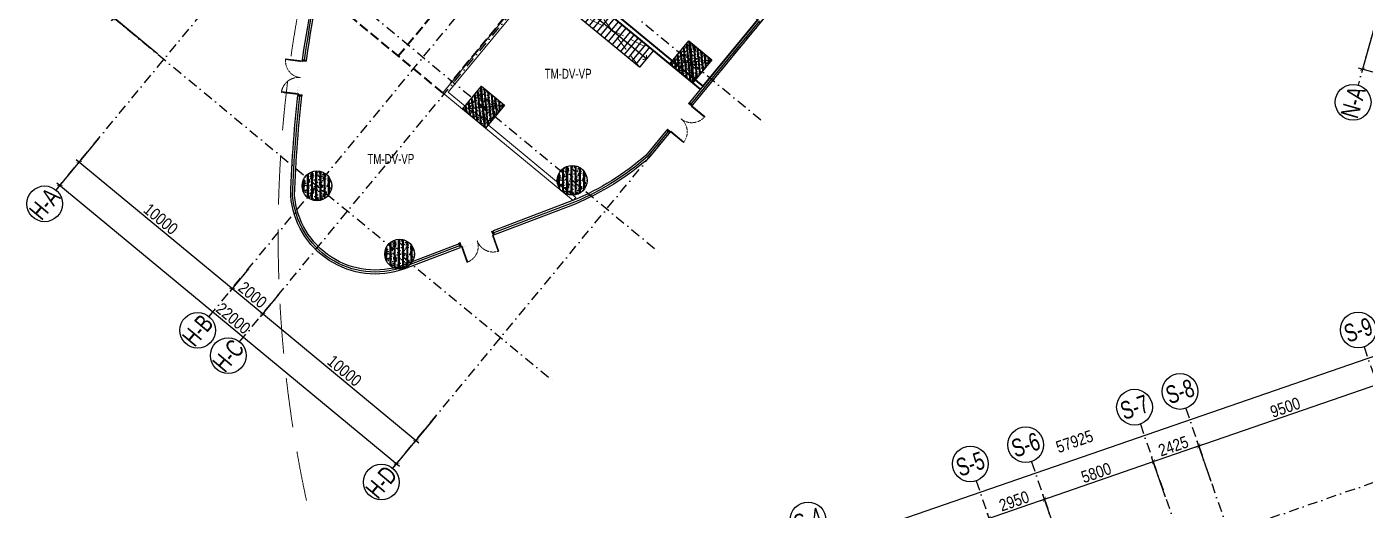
# Model space of a CAD drawing. Header units: millimetres. Extents: x -1534340 to 1713810, y -1348191 to 1114081.
# Drawn here: x 1435212 to 1502645, y -286310 to -261971 of the extents above; entities that cross this region are included whole.
import ezdxf
from ezdxf.enums import TextEntityAlignment as Align

# ---------------------------------------------------------------- set-up
doc = ezdxf.new("R2010")
doc.units = ezdxf.units.MM
doc.header["$LTSCALE"] = 100
doc.set_wipeout_variables(frame=1)
doc.header["$PDMODE"] = 32
doc.header["$PDSIZE"] = 2.5
for name, pattern in [('DASH', [0.35, 0.25, -0.1]), ('DASHED2', [0.375, 0.25, -0.125]), ('HIDDEN2', [0.1875, 0.125, -0.0625]), ('xref.asix of  podium$0$xref.asix of  podium$0$DASHDOT', [1, 0.5, -0.25, 0, -0.25]), ('Xref.Asix of Basement B2$0$HIDDEN', [0.375, 0.25, -0.125])]:
    doc.linetypes.add(name, pattern=pattern)
for name, color, linetype in [('A-GLAZ', 135, 'Continuous'), ('ccu12-Manh', 8, 'Continuous'), ('KT-Kich thuoc', 9, 'Continuous'), ('xref.asix of  podium$0$xref.asix of  podium$0$KT-Hatch', 251, 'Continuous'), ('xref.asix of  podium$0$xref.asix of  podium$0$KT-Kich thuoc', 9, 'Continuous'), ('xref.asix of  podium$0$xref.asix of  podium$0$KT-Luoi truc South Tower', 8, 'xref.asix of  podium$0$xref.asix of  podium$0$DASHDOT'), ('xref.asix of  podium$0$xref.asix of  podium$0$KT-Net cot vach', 6, 'Continuous'), ('xref.asix of  podium$0$xref.asix of  podium$0$ST_MBDV Cot vach 220805$0$AUDIT_I_220805193045-1', 50, 'Continuous')]:
    doc.layers.add(name, color=color, linetype=linetype)
for name, color, linetype, lineweight in [('CUA', 37, 'Continuous', 13), ('D-building block', 8, 'Continuous', 13), ('KAKA EDIT', 2, 'Continuous', 18), ('KAKA FIX', 2, 'Continuous', 13), ('KT-Chu viet', 255, 'Continuous', 20), ('KT-Net cat', 1, 'Continuous', 40)]:
    doc.layers.add(name, color=color, linetype=linetype, lineweight=lineweight)
doc.layers.add('Xref.Asix of Basement B2$0$KT-Chi gioi XD', color=7, linetype='Xref.Asix of Basement B2$0$HIDDEN', true_color=0x0066cc)
doc.styles.add('Arial Narrow', font='ARIALN.TTF')
doc.styles.add('xref.asix of  podium$0$xref.asix of  podium$0$ST_MBDV Cot vach 220805$0$HBA-Text', font='GOTHIC.TTF')
doc.styles.add('Xref_ST_MBDV Cot vach 30.7.2022$0$Arial', font='arial.ttf', dxfattribs={"width": 0.7})
doc.dimstyles.new('CCU_1-200', dxfattribs={"dimscale": 200, "dimtxt": 3, "dimasz": 1, "dimexe": 1, "dimexo": 2, "dimgap": 0.5, "dimtad": 1, "dimdec": 0, "dimdsep": 46, "dimtxsty": 'Arial Narrow', "dimblk": 'ARCHTICK', "dimcen": -1, "dimdle": 1, "dimclrd": 256, "dimclre": 256, "dimclrt": 3, "dimadec": 0, "dimazin": 2, "dimtfac": 0.1, "dimtdec": 0, "dimtix": 1, "dimtmove": 2, "dimatfit": 1, "dimfxl": 1, "dimtvp": 0.833333, "dimtolj": 1, "dimtzin": 12, "dimarcsym": 0})

# ---------------------------------------------------------------- blocks, each defined once
blk = doc.blocks.new('_ARCHTICK')
at = {"color": 0, "linetype": 'ByBlock', "const_width": 0.15}
blk.add_lwpolyline([(-0.5, -0.5), (0.5, 0.5)], dxfattribs=at)
blk = doc.blocks.new('*D2827')
at = {"layer": 'Defpoints', "color": 0, "transparency": 16777216}
for p in [(-52224, 62262), (-108519, 47822), (-106978, 43358, 0)]:
    blk.add_point(p, dxfattribs=at)
at = {"layer": 'xref.asix of  podium$0$xref.asix of  podium$0$KT-Kich thuoc', "lineweight": -2, "transparency": 16777216}
for p, q in [((-53577, 66792), (-108708, 47757)), ((-52355, 62640), (-53831, 66915)), ((-107108, 43736), (-108584, 48011))]:
    blk.add_line(p, q, dxfattribs=at)
at = {"layer": 'xref.asix of  podium$0$xref.asix of  podium$0$KT-Kich thuoc', "lineweight": -2, "transparency": 16777216, "xscale": 200, "yscale": 200, "zscale": 200}
for p, rotation in [((-53766, 66726), 19.04771637789541), ((-108519, 47822), 199.0477163778954)]:
    blk.add_blockref('_ARCHTICK', p, dxfattribs=dict(at, rotation=rotation))
at = {"layer": 'xref.asix of  podium$0$xref.asix of  podium$0$KT-Kich thuoc', "color": 3, "transparency": 16777216, "insert": (-78005, 59272), "char_height": 600, "attachment_point": 5, "rotation": 19.04772, "style": 'Arial Narrow'}
blk.add_mtext('\\A1;57925', dxfattribs=at)
blk = doc.blocks.new('*D2832')
at = {"layer": 'Defpoints', "color": 0, "transparency": 16777216}
for p in [(-79520, 56366), (-78772, 54201), (-81561, 53238)]:
    blk.add_point(p, dxfattribs=at)
at = {"layer": 'xref.asix of  podium$0$xref.asix of  podium$0$KT-Kich thuoc', "lineweight": -2, "transparency": 16777216}
for p, q in [((-82497, 55338), (-79331, 56432)), ((-78903, 54579), (-79585, 56556)), ((-81691, 53616), (-82374, 55593))]:
    blk.add_line(p, q, dxfattribs=at)
at = {"layer": 'xref.asix of  podium$0$xref.asix of  podium$0$KT-Kich thuoc', "lineweight": -2, "transparency": 16777216, "xscale": 200, "yscale": 200, "zscale": 200}
for p, rotation in [((-79520, 56366), 19.04713794612659), ((-82308, 55404), 199.0471379461266)]:
    blk.add_blockref('_ARCHTICK', p, dxfattribs=dict(at, rotation=rotation))
at = {"layer": 'xref.asix of  podium$0$xref.asix of  podium$0$KT-Kich thuoc', "color": 3, "transparency": 16777216, "insert": (-81047, 56269), "char_height": 600, "attachment_point": 5, "rotation": 19.04714, "style": 'Arial Narrow'}
blk.add_mtext('\\A1;2950', dxfattribs=at)
blk = doc.blocks.new('*D2833')
at = {"layer": 'Defpoints', "color": 0, "transparency": 16777216}
for p in [(-74037, 58259), (-73290, 56094), (-78772, 54201)]:
    blk.add_point(p, dxfattribs=at)
at = {"layer": 'xref.asix of  podium$0$xref.asix of  podium$0$KT-Kich thuoc', "lineweight": -2, "transparency": 16777216}
for p, q in [((-79709, 56301), (-73848, 58325)), ((-73420, 56472), (-74103, 58448)), ((-78903, 54579), (-79585, 56556))]:
    blk.add_line(p, q, dxfattribs=at)
at = {"layer": 'xref.asix of  podium$0$xref.asix of  podium$0$KT-Kich thuoc', "lineweight": -2, "transparency": 16777216, "xscale": 200, "yscale": 200, "zscale": 200}
for p, rotation in [((-74037, 58259), 19.04713794612659), ((-79520, 56366), 199.0471379461266)]:
    blk.add_blockref('_ARCHTICK', p, dxfattribs=dict(at, rotation=rotation))
at = {"layer": 'xref.asix of  podium$0$xref.asix of  podium$0$KT-Kich thuoc', "color": 3, "transparency": 16777216, "insert": (-76911, 57697), "char_height": 600, "attachment_point": 5, "rotation": 19.04714, "style": 'Arial Narrow'}
blk.add_mtext('\\A1;5800', dxfattribs=at)
blk = doc.blocks.new('*D2834')
at = {"layer": 'Defpoints', "color": 0, "transparency": 16777216}
for p in [(-71745, 59051), (-70998, 56885), (-73290, 56094)]:
    blk.add_point(p, dxfattribs=at)
at = {"layer": 'xref.asix of  podium$0$xref.asix of  podium$0$KT-Kich thuoc', "lineweight": -2, "transparency": 16777216}
for p, q in [((-74226, 58194), (-71556, 59116)), ((-71128, 57263), (-71810, 59240)), ((-73420, 56472), (-74103, 58448))]:
    blk.add_line(p, q, dxfattribs=at)
at = {"layer": 'xref.asix of  podium$0$xref.asix of  podium$0$KT-Kich thuoc', "lineweight": -2, "transparency": 16777216, "xscale": 200, "yscale": 200, "zscale": 200}
for p, rotation in [((-71745, 59051), 19.04713794612659), ((-74037, 58259), 199.0471379461266)]:
    blk.add_blockref('_ARCHTICK', p, dxfattribs=dict(at, rotation=rotation))
at = {"layer": 'xref.asix of  podium$0$xref.asix of  podium$0$KT-Kich thuoc', "color": 3, "transparency": 16777216, "insert": (-73024, 59039), "char_height": 600, "attachment_point": 5, "rotation": 19.04714, "style": 'Arial Narrow'}
blk.add_mtext('\\A1;2425', dxfattribs=at)
blk = doc.blocks.new('*D2835')
at = {"layer": 'Defpoints', "color": 0, "transparency": 16777216}
for p in [(-62765, 62151), (-62018, 59985), (-70998, 56885)]:
    blk.add_point(p, dxfattribs=at)
at = {"layer": 'xref.asix of  podium$0$xref.asix of  podium$0$KT-Kich thuoc', "lineweight": -2, "transparency": 16777216}
for p, q in [((-71934, 58985), (-62576, 62216)), ((-62148, 60364), (-62831, 62340)), ((-71128, 57263), (-71810, 59240))]:
    blk.add_line(p, q, dxfattribs=at)
at = {"layer": 'xref.asix of  podium$0$xref.asix of  podium$0$KT-Kich thuoc', "lineweight": -2, "transparency": 16777216, "xscale": 200, "yscale": 200, "zscale": 200}
for p, rotation in [((-62765, 62151), 19.04713794612659), ((-71745, 59051), 199.0471379461266)]:
    blk.add_blockref('_ARCHTICK', p, dxfattribs=dict(at, rotation=rotation))
at = {"layer": 'xref.asix of  podium$0$xref.asix of  podium$0$KT-Kich thuoc', "color": 3, "transparency": 16777216, "insert": (-67388, 60985), "char_height": 600, "attachment_point": 5, "rotation": 19.04714, "style": 'Arial Narrow'}
blk.add_mtext('\\A1;9500', dxfattribs=at)
blk = doc.blocks.new('xref.asix of  podium$0$xref.asix of  podium$0$ST_MBDV Cot vach 220805$0$GRID-SYM-flat-103')
at = {"layer": 'xref.asix of  podium$0$xref.asix of  podium$0$ST_MBDV Cot vach 220805$0$AUDIT_I_220805193045-1'}
blk.add_circle((0, 0, 0), 900, dxfattribs=at)
at = {"layer": 'xref.asix of  podium$0$xref.asix of  podium$0$ST_MBDV Cot vach 220805$0$AUDIT_I_220805193045-1', "style": 'xref.asix of  podium$0$xref.asix of  podium$0$ST_MBDV Cot vach 220805$0$HBA-Text'}
blk.add_attdef('GRID', text='', height=900, rotation=19.04714, dxfattribs=at).set_placement((0, 0, 0), align=Align.MIDDLE_CENTER)
blk = doc.blocks.new('*D2943')
at = {"layer": 'Defpoints', "color": 0, "transparency": 16777216}
for p in [(1503441, -260799, 0), (1502507, -264105), (1522206, -266101, 0)]:
    blk.add_point(p, dxfattribs=at)
at = {"layer": 'xref.asix of  podium$0$xref.asix of  podium$0$KT-Kich thuoc', "lineweight": -2, "transparency": 16777216}
for p, q in [((1503332, -261184), (1502453, -264297)), ((1521465, -269462), (1502314, -264050)), ((1522098, -266486), (1521218, -269600))]:
    blk.add_line(p, q, dxfattribs=at)
at = {"layer": 'xref.asix of  podium$0$xref.asix of  podium$0$KT-Kich thuoc', "lineweight": -2, "transparency": 16777216, "xscale": 200, "yscale": 200, "zscale": 200}
for p, rotation in [((1502507, -264105), 164.2212191754001), ((1521272, -269407), 344.2212191754)]:
    blk.add_blockref('_ARCHTICK', p, dxfattribs=dict(at, rotation=rotation))
at = {"layer": 'xref.asix of  podium$0$xref.asix of  podium$0$KT-Kich thuoc', "color": 3, "transparency": 16777216, "insert": (1512000, -266365), "char_height": 600, "attachment_point": 5, "rotation": 344.22122, "style": 'Arial Narrow'}
blk.add_mtext('\\A1;19500', dxfattribs=at)
blk = doc.blocks.new('*D2956')
at = {"layer": 'Defpoints', "color": 0, "transparency": 16777216}
for p in [(1447470, -257132, 0), (1439593, -261522), (1442117, -263606, 0)]:
    blk.add_point(p, dxfattribs=at)
at = {"layer": 'xref.asix of  podium$0$xref.asix of  podium$0$KT-Kich thuoc', "lineweight": -2, "transparency": 16777216}
for p, q in [((1445069, -254891), (1439466, -261676)), ((1447161, -256878), (1444788, -254918)), ((1441809, -263352), (1439439, -261394))]:
    blk.add_line(p, q, dxfattribs=at)
at = {"layer": 'xref.asix of  podium$0$xref.asix of  podium$0$KT-Kich thuoc', "lineweight": -2, "transparency": 16777216, "xscale": 200, "yscale": 200, "zscale": 200}
for p, rotation in [((1444942, -255045), 50.44882679790665), ((1439593, -261522), 230.4488267979067)]:
    blk.add_blockref('_ARCHTICK', p, dxfattribs=dict(at, rotation=rotation))
at = {"layer": 'xref.asix of  podium$0$xref.asix of  podium$0$KT-Kich thuoc', "color": 3, "transparency": 16777216, "insert": (1441954, -258025), "char_height": 600, "attachment_point": 5, "rotation": 50.44883, "style": 'Arial Narrow'}
blk.add_mtext('\\A1;8400', dxfattribs=at)
blk = doc.blocks.new('*D2957')
at = {"layer": 'Defpoints', "color": 0, "transparency": 16777216}
for p in [(1446630, -273853, 0), (1448172, -275127, 0), (1447105, -276418)]:
    blk.add_point(p, dxfattribs=at)
at = {"layer": 'xref.asix of  podium$0$xref.asix of  podium$0$KT-Kich thuoc', "lineweight": -2, "transparency": 16777216}
for p, q in [((1446375, -274162), (1445436, -275299)), ((1445409, -275018), (1447260, -276546)), ((1447917, -275435), (1446978, -276573))]:
    blk.add_line(p, q, dxfattribs=at)
at = {"layer": 'xref.asix of  podium$0$xref.asix of  podium$0$KT-Kich thuoc', "lineweight": -2, "transparency": 16777216, "xscale": 200, "yscale": 200, "zscale": 200}
for p, rotation in [((1445563, -275145), 140.4488267526309), ((1447105, -276418), 320.4488267526309)]:
    blk.add_blockref('_ARCHTICK', p, dxfattribs=dict(at, rotation=rotation))
at = {"layer": 'xref.asix of  podium$0$xref.asix of  podium$0$KT-Kich thuoc', "color": 3, "transparency": 16777216, "insert": (1446593, -275468), "char_height": 600, "attachment_point": 5, "rotation": 320.44883, "style": 'Arial Narrow'}
blk.add_mtext('\\A1;2000', dxfattribs=at)
blk = doc.blocks.new('*D2958')
at = {"layer": 'Defpoints', "color": 0, "transparency": 16777216}
for p in [(1438919, -267485, 0), (1446630, -273853, 0), (1445563, -275145)]:
    blk.add_point(p, dxfattribs=at)
at = {"layer": 'xref.asix of  podium$0$xref.asix of  podium$0$KT-Kich thuoc', "lineweight": -2, "transparency": 16777216}
for p, q in [((1438665, -267794), (1437725, -268931)), ((1437698, -268650), (1445717, -275272)), ((1446375, -274162), (1445436, -275299))]:
    blk.add_line(p, q, dxfattribs=at)
at = {"layer": 'xref.asix of  podium$0$xref.asix of  podium$0$KT-Kich thuoc', "lineweight": -2, "transparency": 16777216, "xscale": 200, "yscale": 200, "zscale": 200}
for p, rotation in [((1437853, -268777), 140.4488267526309), ((1445563, -275145), 320.4488267526309)]:
    blk.add_blockref('_ARCHTICK', p, dxfattribs=dict(at, rotation=rotation))
at = {"layer": 'xref.asix of  podium$0$xref.asix of  podium$0$KT-Kich thuoc', "color": 3, "transparency": 16777216, "insert": (1441967, -271648), "char_height": 600, "attachment_point": 5, "rotation": 320.44883, "style": 'Arial Narrow'}
blk.add_mtext('\\A1;10000', dxfattribs=at)
blk = doc.blocks.new('*D2959')
at = {"layer": 'Defpoints', "color": 0, "transparency": 16777216}
for p in [(1448172, -275127, 0), (1455883, -281494, 0), (1454816, -282786)]:
    blk.add_point(p, dxfattribs=at)
at = {"layer": 'xref.asix of  podium$0$xref.asix of  podium$0$KT-Kich thuoc', "lineweight": -2, "transparency": 16777216}
for p, q in [((1447917, -275435), (1446978, -276573)), ((1446951, -276291), (1454970, -282914)), ((1455628, -281803), (1454689, -282940))]:
    blk.add_line(p, q, dxfattribs=at)
at = {"layer": 'xref.asix of  podium$0$xref.asix of  podium$0$KT-Kich thuoc', "lineweight": -2, "transparency": 16777216, "xscale": 200, "yscale": 200, "zscale": 200}
for p, rotation in [((1447105, -276418), 140.4488267526309), ((1454816, -282786), 320.4488267526309)]:
    blk.add_blockref('_ARCHTICK', p, dxfattribs=dict(at, rotation=rotation))
at = {"layer": 'xref.asix of  podium$0$xref.asix of  podium$0$KT-Kich thuoc', "color": 3, "transparency": 16777216, "insert": (1451219, -279289), "char_height": 600, "attachment_point": 5, "rotation": 320.44883, "style": 'Arial Narrow'}
blk.add_mtext('\\A1;10000', dxfattribs=at)
blk = doc.blocks.new('*D2965')
at = {"layer": 'Defpoints', "color": 0, "transparency": 16777216}
for p in [(1439089, -267280, 0), (1456052, -281289, 0), (1453839, -283969)]:
    blk.add_point(p, dxfattribs=at)
at = {"layer": 'xref.asix of  podium$0$xref.asix of  podium$0$KT-Kich thuoc', "lineweight": -2, "transparency": 16777216}
for p, q in [((1438834, -267588), (1436749, -270114)), ((1436722, -269832), (1453994, -284096)), ((1455798, -281597), (1453712, -284123))]:
    blk.add_line(p, q, dxfattribs=at)
at = {"layer": 'xref.asix of  podium$0$xref.asix of  podium$0$KT-Kich thuoc', "lineweight": -2, "transparency": 16777216, "xscale": 200, "yscale": 200, "zscale": 200}
for p, rotation in [((1436876, -269960), 140.448826737874), ((1453839, -283969), 320.448826737874)]:
    blk.add_blockref('_ARCHTICK', p, dxfattribs=dict(at, rotation=rotation))
at = {"layer": 'xref.asix of  podium$0$xref.asix of  podium$0$KT-Kich thuoc', "color": 3, "transparency": 16777216, "insert": (1445616, -276651), "char_height": 600, "attachment_point": 5, "rotation": 320.44883, "style": 'Arial Narrow'}
blk.add_mtext('\\A1;22000', dxfattribs=at)
blk = doc.blocks.new('*U2782')
h = blk.add_hatch()
h.set_pattern_fill('VATLIEU04', color=250, scale=40, style=0, pattern_type=2)
h.set_pattern_definition([(50, (550, 1550), (286.904, -25.1), [30, -330]), (355, (550, 1550), (-55.5, 300.877), [24, -264]), (100.451, (573.9, 1547.9), (231.404, 275.776), [25.496, -280.457]), (46.184, (550, 1630), (426.896, -66.21), [45, -495]), (96.636, (585.57, 1624.5), (373.865, 389.65), [38.244, -420.685]), (351.184, (550, 1630), (373.865, 389.65), [36, -396]), (21, (590, 1610), (238.763, -161.048), [30, -330]), (326, (590, 1610), (97.326, 290.06), [24, -264]), (71.451, (609.9, 1596.58), (336.09, 129.012), [25.496, -280.457]), (37.5, (550, 1550), (4.864, 133.1575), [0, -260.8, 0, -268, 0, -265]), (7.5, (550, 1550), (105.228, 157.765), [0, -152.8, 0, -254.8, 0, -101]), (327.5, (460.8, 1550), (213.529, -9.022), [0, -100, 0, -312, 0, -414]), (317.5, (420.8, 1550), (233.274, 40.042), [0, -130, 0, -207.2, 0, -294]), (45, (550, 1550), (-120.208, 120.208), []), (45, (550, 1599), (-120.208, 120.208), [])])
h.paths.add_polyline_path([(-475, -475), (1025, -475), (1025, 1025), (-475, 1025)])
at = {"color": 6, "ltscale": 0.25}
blk.add_lwpolyline([(-475, -475), (1025, -475), (1025, 1025), (-475, 1025)], close=True, dxfattribs=at)
at = {"layer": 'Defpoints', "linetype": 'ByBlock', "ltscale": 30}
for p, q in [((1025, -475), (-475, 1025)), ((-475, -475), (1025, 1025))]:
    blk.add_line(p, q, dxfattribs=at)
blk = doc.blocks.new('*D2932')
at = {"layer": 'Defpoints', "color": 0, "transparency": 16777216}
for p in [(1480996, -208561), (1484908, -211791), (1442117, -263606, 0)]:
    blk.add_point(p, dxfattribs=at)
at = {"layer": 'xref.asix of  podium$0$xref.asix of  podium$0$KT-Kich thuoc', "lineweight": -2, "transparency": 16777216}
for p, q in [((1438078, -260530), (1481123, -208406)), ((1484600, -211537), (1480842, -208433)), ((1441809, -263352), (1438051, -260248))]:
    blk.add_line(p, q, dxfattribs=at)
at = {"layer": 'xref.asix of  podium$0$xref.asix of  podium$0$KT-Kich thuoc', "lineweight": -2, "transparency": 16777216, "xscale": 200, "yscale": 200, "zscale": 200}
for p, rotation in [((1480996, -208561), 50.44882697620244), ((1438205, -260376), 230.4488269762024)]:
    blk.add_blockref('_ARCHTICK', p, dxfattribs=dict(at, rotation=rotation))
at = {"layer": 'xref.asix of  podium$0$xref.asix of  podium$0$KT-Kich thuoc', "color": 3, "transparency": 16777216, "insert": (1460779, -232043), "char_height": 600, "attachment_point": 5, "rotation": 50.44883, "style": 'Arial Narrow'}
blk.add_mtext('\\A1;67200', dxfattribs=at)
blk = doc.blocks.new('*U229')
for p, q in [((-750, -90), (-750, -50)), ((-100, -70), (-750, -70)), ((-100, -90), (-100, -50)), ((-750, -1710), (-750, -1750)), ((-100, -1730), (-750, -1730)), ((-100, -1710), (-100, -1750))]:
    blk.add_line(p, q)
for points in [[(200, 0), (200, -60), (40, -60), (40, -50), (0, -50), (0, 0)], [(0, -50), (0, -90), (-850, -90), (-850, -50)], [(0, -1750), (0, -1710), (-850, -1710), (-850, -1750)], [(200, -1800), (200, -1740), (40, -1740), (40, -1750), (0, -1750), (0, -1800)]]:
    blk.add_lwpolyline(points, close=True)
at = {"linetype": 'HIDDEN2'}
for centre, start, end in [((0, -50), 180.00004, 270), ((0, -1750), 90, 179.99996)]:
    blk.add_arc(centre, 850, start, end, dxfattribs=at)
blk = doc.blocks.new('KHHFG')
blk.add_wipeout([(-80, 1884), (238, 1884), (264, 84), (-70, 84)]).dxf.layer = 'KT-Kich thuoc'
at = {"layer": 'KT-Net cat'}
for p, q in [((200, 1884), (0, 1884)), ((200, 84), (0, 84))]:
    blk.add_line(p, q, dxfattribs=at)
at = {"layer": 'CUA', "xscale": -1, "rotation": 359.999999524041}
blk.add_blockref('*U229', (200, 1884), dxfattribs=at)
blk = doc.blocks.new('THANG SH')
at = {"layer": 'D-building block', "color": 3, "linetype": 'DASHED2', "ltscale": 30}
for points in [[(-6641, 1100), (-2100, 0)], [(-2100, 1100), (-6641, 0)]]:
    blk.add_lwpolyline(points, dxfattribs=at)
at = {"layer": 'D-building block', "color": 3, "linetype": 'DASHED2', "ltscale": 1000}
blk.add_lwpolyline([(-6641, 0), (-6641, 1100), (-2100, 1100), (-2100, 0)], close=True, dxfattribs=at)
at = {"layer": 'Defpoints', "color": 252}
blk.add_line((0, 1850), (0, 0), dxfattribs=at)
for points in [[(-6641, 550), (-550, 550), (-550, 1850)], [(-1100, 0), (-1100, 1850)], [(0, 1850), (-1100, 1850)], [(0, 1600), (-1100, 1600)], [(0, 1350), (-1100, 1350)], [(0, 0), (-6641, 0), (-6641, 1100), (0, 1100)], [(-6391, 0), (-6391, 1100)], [(-6141, 0), (-6141, 1100)], [(-5891, 0), (-5891, 1100)], [(-5641, 0), (-5641, 1100)], [(-5391, 0), (-5391, 1100)], [(-5141, 0), (-5141, 1100)], [(-4850, 0), (-4850, 1100)], [(-4600, 0), (-4600, 1100)], [(-4350, 0), (-4350, 1100)], [(-4100, 0), (-4100, 1100)], [(-3850, 0), (-3850, 1100)], [(-3600, 0), (-3600, 1100)], [(-3350, 0), (-3350, 1100)], [(-3100, 0), (-3100, 1100)], [(-2850, 0), (-2850, 1100)], [(-2600, 0), (-2600, 1100)], [(-2350, 0), (-2350, 1100)], [(-2100, 0), (-2100, 1100)], [(-1850, 0), (-1850, 1100)], [(-1600, 0), (-1600, 1100)], [(-1350, 0), (-1350, 1100)]]:
    blk.add_lwpolyline(points, dxfattribs=at)
at = {"layer": 'Defpoints', "color": 252, "const_width": 50}
blk.add_lwpolyline([(-6521, 699), (-6641, 550), (-6521, 401)], dxfattribs=at)
at = {"layer": 'Defpoints', "color": 252}
blk.add_circle((-550, 1850), 100, dxfattribs=at)
blk = doc.blocks.new('xref.asix of  podium$0$xref.asix of  podium$0$Asix South Tower')
at = {"layer": 'xref.asix of  podium$0$xref.asix of  podium$0$KT-Luoi truc South Tower', "ltscale": 10}
for p, q in [((-63417.9, 64041.1), (-47197, 17057.9)), ((-45928.1, 63080), (-113358.3, 39799.9)), ((-72397.8, 60940.8), (-54303.1, 8530.3)), ((-74690, 60149.4), (-64788, 31468.5)), ((-80172.4, 58256.6), (-70270.4, 29575.7)), ((-82960.9, 57293.9), (-73058.9, 28613))]:
    blk.add_line(p, q, dxfattribs=at)
at = {"layer": 'xref.asix of  podium$0$xref.asix of  podium$0$KT-Kich thuoc'}
ref = blk.add_blockref('xref.asix of  podium$0$xref.asix of  podium$0$ST_MBDV Cot vach 220805$0$GRID-SYM-flat-103', (-63711.6, 64891.8), dxfattribs=at)
ref.add_attrib('GRID', 'S-9', dxfattribs={"layer": 'xref.asix of  podium$0$xref.asix of  podium$0$ST_MBDV Cot vach 220805$0$AUDIT_I_220805193045-1', "height": 900, "rotation": 19, "style": 'xref.asix of  podium$0$xref.asix of  podium$0$ST_MBDV Cot vach 220805$0$HBA-Text', "width": 0.75}).set_placement((-63711.6, 64891.8, 0), align=Align.MIDDLE_CENTER)
ref = blk.add_blockref('xref.asix of  podium$0$xref.asix of  podium$0$ST_MBDV Cot vach 220805$0$GRID-SYM-flat-103', (-72691.5, 61791.5), dxfattribs=at)
ref.add_attrib('GRID', 'S-8', dxfattribs={"layer": 'xref.asix of  podium$0$xref.asix of  podium$0$ST_MBDV Cot vach 220805$0$AUDIT_I_220805193045-1', "height": 900, "rotation": 19, "style": 'xref.asix of  podium$0$xref.asix of  podium$0$ST_MBDV Cot vach 220805$0$HBA-Text', "width": 0.75}).set_placement((-72691.5, 61791.5, 0), align=Align.MIDDLE_CENTER)
ref = blk.add_blockref('xref.asix of  podium$0$xref.asix of  podium$0$ST_MBDV Cot vach 220805$0$GRID-SYM-flat-103', (-74983.7, 61000.1), dxfattribs=at)
ref.add_attrib('GRID', 'S-7', dxfattribs={"layer": 'xref.asix of  podium$0$xref.asix of  podium$0$ST_MBDV Cot vach 220805$0$AUDIT_I_220805193045-1', "height": 900, "rotation": 19, "style": 'xref.asix of  podium$0$xref.asix of  podium$0$ST_MBDV Cot vach 220805$0$HBA-Text', "width": 0.75}).set_placement((-74983.7, 61000.1, 0), align=Align.MIDDLE_CENTER)
ref = blk.add_blockref('xref.asix of  podium$0$xref.asix of  podium$0$ST_MBDV Cot vach 220805$0$GRID-SYM-flat-103', (-80466.2, 59107.3), dxfattribs=at)
ref.add_attrib('GRID', 'S-6', dxfattribs={"layer": 'xref.asix of  podium$0$xref.asix of  podium$0$ST_MBDV Cot vach 220805$0$AUDIT_I_220805193045-1', "height": 900, "rotation": 19, "style": 'xref.asix of  podium$0$xref.asix of  podium$0$ST_MBDV Cot vach 220805$0$HBA-Text', "width": 0.75}).set_placement((-80466.2, 59107.3, 0), align=Align.MIDDLE_CENTER)
ref = blk.add_blockref('xref.asix of  podium$0$xref.asix of  podium$0$ST_MBDV Cot vach 220805$0$GRID-SYM-flat-103', (-83254.6, 58144.6), dxfattribs=at)
ref.add_attrib('GRID', 'S-5', dxfattribs={"layer": 'xref.asix of  podium$0$xref.asix of  podium$0$ST_MBDV Cot vach 220805$0$AUDIT_I_220805193045-1', "height": 900, "rotation": 19, "style": 'xref.asix of  podium$0$xref.asix of  podium$0$ST_MBDV Cot vach 220805$0$HBA-Text', "width": 0.75}).set_placement((-83254.6, 58144.6, 0), align=Align.MIDDLE_CENTER)
ref = blk.add_blockref('xref.asix of  podium$0$xref.asix of  podium$0$ST_MBDV Cot vach 220805$0$GRID-SYM-flat-103', (-91431.1, 55321.7), dxfattribs=at)
ref.add_attrib('GRID', 'S-4', dxfattribs={"layer": 'xref.asix of  podium$0$xref.asix of  podium$0$ST_MBDV Cot vach 220805$0$AUDIT_I_220805193045-1', "height": 900, "rotation": 19, "style": 'xref.asix of  podium$0$xref.asix of  podium$0$ST_MBDV Cot vach 220805$0$HBA-Text', "width": 0.75}).set_placement((-91431.1, 55321.7, 0), align=Align.MIDDLE_CENTER)
dim = blk.add_linear_dim(base=(-108519, 47822.2), p1=(-52224.4, 62261.9), p2=(-106977.6, 43357.8, 0), angle=199.047716, dimstyle='CCU_1-200', dxfattribs=at)
dim.commit()
dim.dimension.update_dxf_attribs({"geometry": '*D2827', "text_midpoint": (-78005, 59272.4), "dimtype": 129})
for base, p1, p2, picture, middle in [((-62765.3, 62150.9), (-70997.6, 56885.2), (-62017.7, 59985.5), '*D2835', (-67387.9, 60984.9)), ((-71745.2, 59050.6), (-73289.8, 56093.8), (-70997.6, 56885.2), '*D2834', (-73023.9, 59039)), ((-74037.4, 58259.3), (-78772.3, 54201), (-73289.8, 56093.8), '*D2833', (-76911.3, 57697)), ((-79519.9, 56366.5), (-81560.8, 53238.3), (-78772.3, 54201), '*D2832', (-81046.7, 56269.2))]:
    dim = blk.add_linear_dim(base=base, p1=p1, p2=p2, angle=19.047138, dimstyle='CCU_1-200', dxfattribs=at)
    dim.commit()
    dim.dimension.update_dxf_attribs({"geometry": picture, "text_midpoint": middle})
blk = doc.blocks.new('312')
at = {"layer": 'xref.asix of  podium$0$xref.asix of  podium$0$KT-Hatch', "ltscale": 0.5}
h = blk.add_hatch(dxfattribs=at)
h.set_pattern_fill('VATLIEU04', color=256, scale=50, angle=45, pattern_type=2)
h.set_pattern_definition([(95, (1435057.64, -288811.33), (275.776, 231.4035), [37.5, -412.5]), (40, (1435057.64, -288811.33), (-314.996, 216.884), [30, -330]), (145.4514, (1435080.62, -288792.04), (-39.2197, 448.2876), [31.87, -350.571]), (91.1842, (1434986.93, -288740.6), (435.8465, 318.807), [56.25, -618.75]), (141.6356, (1435023.25, -288714.05), (-13.9495, 674.856), [47.805, -525.8565]), (36.1842, (1434986.93, -288740.6), (-13.95, 674.856), [45, -495]), (66, (1435039.96, -288722.94), (353.3858, 68.6912), [37.5, -412.5]), (11, (1435039.96, -288722.94), (-170.3543, 342.4042), [30, -330]), (116.4514, (1435069.4, -288717.2), (183.0318, 411.0953), [31.87, -350.571]), (82.5, (1435057.64, -288811.33), (-113.3966, 121.9949), [0, -326, 0, -335, 0, -331.25]), (52.5, (1435057.64, -288811.33), (-46.4365, 232.4547), [0, -191, 0, -318.5, 0, -126.25]), (12.5, (1434978.8, -288890.17), (196.7091, 180.7604), [0, -125, 0, -390, 0, -517.5]), (2.5, (1434943.44, -288925.53), (170.795, 241.5799), [0, -162.5, 0, -259, 0, -367.5]), (90, (1435057.64, -288811.33), (-212.5, 0), []), (90, (1435014.33, -288768.02), (-212.5, 0), [])])
edge = h.paths.add_edge_path()
edge.add_arc((1462690.1, -269702.2), 750, 0, 360)
h = blk.add_hatch(dxfattribs=at)
h.set_pattern_fill('VATLIEU04', color=256, scale=50, angle=45, pattern_type=2)
h.set_pattern_definition([(95, (1422198.7, -289086.1), (275.776, 231.4035), [37.5, -412.5]), (40, (1422198.7, -289086.1), (-314.996, 216.884), [30, -330]), (145.4514, (1422221.7, -289066.8), (-39.2197, 448.2876), [31.87, -350.571]), (91.1842, (1422128, -289015.38), (435.8465, 318.807), [56.25, -618.75]), (141.6356, (1422164.3, -288988.8), (-13.9495, 674.856), [47.805, -525.8565]), (36.1842, (1422128, -289015.4), (-13.95, 674.856), [45, -495]), (66, (1422181.03, -288997.7), (353.3858, 68.6912), [37.5, -412.5]), (11, (1422181.03, -288997.7), (-170.3543, 342.4042), [30, -330]), (116.4514, (1422210.48, -288991.97), (183.0318, 411.0953), [31.87, -350.571]), (82.5, (1422198.71, -289086.09), (-113.3966, 121.9949), [0, -326, 0, -335, 0, -331.25]), (52.5, (1422198.71, -289086.09), (-46.4365, 232.4547), [0, -191, 0, -318.5, 0, -126.25]), (12.5, (1422119.87, -289164.93), (196.7091, 180.7604), [0, -125, 0, -390, 0, -517.5]), (2.5, (1422084.5, -289200.29), (170.795, 241.5799), [0, -162.5, 0, -259, 0, -367.5]), (90, (1422198.7, -289086.09), (-212.5, 0), []), (90, (1422155.4, -289042.78), (-212.5, 0), [])])
edge = h.paths.add_edge_path()
edge.add_arc((1449831.2, -269977), 750, 0, 360)
h = blk.add_hatch(dxfattribs=at)
h.set_pattern_fill('VATLIEU04', color=256, scale=50, angle=45, pattern_type=2)
h.set_pattern_definition([(95, (1426362.4, -292524.63), (275.776, 231.4035), [37.5, -412.5]), (40, (1426362.4, -292524.63), (-314.996, 216.884), [30, -330]), (145.4514, (1426385.4, -292505.35), (-39.2197, 448.2876), [31.87, -350.571]), (91.1842, (1426291.7, -292453.9), (435.8465, 318.807), [56.25, -618.75]), (141.6356, (1426328, -292427.35), (-13.9495, 674.856), [47.805, -525.8565]), (36.1842, (1426291.7, -292453.9), (-13.95, 674.856), [45, -495]), (66, (1426344.73, -292436.24), (353.3858, 68.6912), [37.5, -412.5]), (11, (1426344.73, -292436.24), (-170.3543, 342.4042), [30, -330]), (116.4514, (1426374.2, -292430.5), (183.0318, 411.0953), [31.87, -350.571]), (82.5, (1426362.41, -292524.63), (-113.3966, 121.9949), [0, -326, 0, -335, 0, -331.25]), (52.5, (1426362.41, -292524.63), (-46.4365, 232.4547), [0, -191, 0, -318.5, 0, -126.25]), (12.5, (1426283.57, -292603.47), (196.7091, 180.7604), [0, -125, 0, -390, 0, -517.5]), (2.5, (1426248.21, -292638.83), (170.795, 241.5799), [0, -162.5, 0, -259, 0, -367.5]), (90, (1426362.41, -292524.63), (-212.5, 0), []), (90, (1426319.1, -292481.32), (-212.5, 0), [])])
edge = h.paths.add_edge_path()
edge.add_arc((1453994.9, -273415.5), 750, 0, 360)
at = {"layer": 'A-GLAZ', "elevation": 0}
for points in [[(1473424.4, -260928.5), (1473092.8, -260654.8), (1466542.8, -268586.1, -0.0802158), (1462838.7, -270893.3), (1454210.8, -274172.2, -0.4938342), (1448507.6, -270476.3, -0.0221705), (1448914.3, -265081.9, -0.0503129), (1451646.9, -252812.4, -0.0717433), (1452491.1, -251043.1), (1458753.2, -243469.1, -0.4142019), (1460161, -243334.8), (1461410.7, -244366.9, 0.3664972), (1462114.6, -244267.3), (1467714.2, -237486.8, 0.1975865), (1467778.6, -236377.6, -0.2766343), (1468313.4, -231892.8), (1480099.9, -217613.1, -0.2939779), (1483233.2, -216709.1), (1497822.7, -221852.2, 0.4147556), (1506598.5, -216954), (1509805.2, -205605.8)], [(1472124.2, -261670.6), (1466470.9, -268516.1, -0.0800332), (1462801.6, -270800.4), (1454176.2, -274078.4, -0.4933527), (1448607.7, -270473.9, -0.0221481), (1449013.6, -265093.8, -0.0503167), (1451742.1, -252843, -0.0715865), (1452571.4, -251102.8), (1458830.2, -243532.9, -0.4142019), (1460097.3, -243411.9), (1461351.7, -244447.9, 0.3702684), (1462190.5, -244332.4), (1467798.9, -237541.3, 0.2004031), (1467871.6, -236340.7, -0.2768086), (1468391.5, -231955.2), (1480176.2, -217677.9, -0.2936266), (1483202.2, -216804.2), (1497792.4, -221947.6, 0.4148816), (1506694.7, -216981.2), (1509901.6, -205632.5)], [(1472047.1, -261606.9), (1466399, -268446.1, -0.0798487), (1462764.4, -270707.5), (1454141.7, -273984.5, -0.4928533), (1448707.9, -270471.4, -0.0221254), (1449112.9, -265105.7, -0.0503205), (1451837.3, -252873.6, -0.0714261), (1452651.8, -251162.5), (1458907.3, -243596.6, -0.4142019), (1460033.6, -243489), (1461292.4, -244528.6, 0.3732637), (1462266.6, -244397.3), (1467883.4, -237596, 0.2029712), (1467964.6, -236303.6, -0.2769801), (1468469.7, -232017.6), (1480252.4, -217742.6, -0.2932569), (1483171.3, -216899.3), (1497762, -222042.9, 0.415005), (1506791, -217008.4), (1509997.9, -205659.1)]]:
    blk.add_lwpolyline(points, format="xyb", dxfattribs=at)
at = {"layer": 'KAKA EDIT', "elevation": 0}
for points in [[(1461516.3, -258811.4), (1456167.4, -265288.2), (1457169.9, -266116.1)], [(1461516.3, -258811.4), (1461670.5, -258938.7), (1456449, -265261.4), (1457297.2, -265961.9)]]:
    blk.add_lwpolyline(points, dxfattribs=at)
for points in [[(1458125, -264959.5), (1459281.6, -265914.6), (1458326.4, -267071.2), (1457169.9, -266116.1)], [(1458457.3, -266912.8), (1462871.5, -270558.2), (1462740.6, -270716.6), (1458326.4, -267071.2)]]:
    blk.add_lwpolyline(points, close=True, dxfattribs=at)
at = {"layer": 'KT-Net cat', "linetype": 'DASH', "ltscale": 20}
for p, q in [((1453931.4, -263441.6), (1465170.4, -249832.3)), ((1461516.3, -258811.4), (1456581.4, -264786.9)), ((1456167.4, -265288.2), (1449912.2, -260122.4))]:
    blk.add_line(p, q, dxfattribs=at)
at = {"layer": 'KT-Net cat', "elevation": 0}
for points in [[(1463113.9, -257190.9), (1461797.8, -258784.5), (1469277.1, -264961.2), (1472047.2, -261606.9), (1468654.5, -258805.2), (1468145, -259422.1), (1464058.4, -256047.2), (1463878, -256265.6)], [(1469149.8, -265115.4), (1461516.3, -258811.4), (1462959.5, -257063.8)]]:
    blk.add_lwpolyline(points, dxfattribs=at)
at = {"layer": 'xref.asix of  podium$0$xref.asix of  podium$0$KT-Luoi truc South Tower', "ltscale": 10}
for p, q in [((1527628.1, -175202.9), (1502281, -264904.5)), ((1436685.1, -270191.1), (1487840.3, -208247.6)), ((1444395.6, -276558.7), (1483464.4, -229250.7)), ((1445937.8, -277832.3), (1485006.5, -230524.3)), ((1453648.3, -284200), (1492717, -236891.9)), ((1448671.6, -247230.8), (1472409.4, -266834.4)), ((1443322.7, -253707.7), (1467060.5, -273311.2)), ((1437973.9, -260184.5), (1461711.7, -279788.1))]:
    blk.add_line(p, q, dxfattribs=at)
at = {"layer": 'xref.asix of  podium$0$xref.asix of  podium$0$KT-Net cot vach', "ltscale": 0.5}
for centre in [(1462690.1, -269702.2), (1449831.2, -269977), (1453994.9, -273415.5)]:
    blk.add_circle(centre, 750, dxfattribs=at)
at = {"layer": 'KAKA FIX', "rotation": 140.4488270601328}
blk.add_blockref('THANG SH', (1461662.8, -258932.4, 0), dxfattribs=at)
at = {"layer": 'xref.asix of  podium$0$xref.asix of  podium$0$KT-Kich thuoc'}
ref = blk.add_blockref('xref.asix of  podium$0$xref.asix of  podium$0$ST_MBDV Cot vach 220805$0$GRID-SYM-flat-103', (1502036.2, -265770.6, 0), dxfattribs=at)
ref.add_attrib('GRID', 'N-A', dxfattribs={"layer": 'xref.asix of  podium$0$xref.asix of  podium$0$ST_MBDV Cot vach 220805$0$AUDIT_I_220805193045-1', "height": 900, "rotation": 74, "style": 'xref.asix of  podium$0$xref.asix of  podium$0$ST_MBDV Cot vach 220805$0$HBA-Text', "width": 0.75}).set_placement((1502036.2, -265770.6, 0), align=Align.MIDDLE_CENTER)
ref = blk.add_blockref('xref.asix of  podium$0$xref.asix of  podium$0$ST_MBDV Cot vach 220805$0$GRID-SYM-flat-103', (1436112, -270885, 0), dxfattribs=at)
ref.add_attrib('GRID', 'H-A', dxfattribs={"layer": 'xref.asix of  podium$0$xref.asix of  podium$0$ST_MBDV Cot vach 220805$0$AUDIT_I_220805193045-1', "height": 900, "rotation": 50, "style": 'xref.asix of  podium$0$xref.asix of  podium$0$ST_MBDV Cot vach 220805$0$HBA-Text', "width": 0.75}).set_placement((1436112, -270885, 0), align=Align.MIDDLE_CENTER)
blk.add_blockref('xref.asix of  podium$0$xref.asix of  podium$0$Asix South Tower', (1566004.7, -342122.3), dxfattribs=at)
ref = blk.add_blockref('xref.asix of  podium$0$xref.asix of  podium$0$ST_MBDV Cot vach 220805$0$GRID-SYM-flat-103', (1443822.5, -277252.7, 0), dxfattribs=at)
ref.add_attrib('GRID', 'H-B', dxfattribs={"layer": 'xref.asix of  podium$0$xref.asix of  podium$0$ST_MBDV Cot vach 220805$0$AUDIT_I_220805193045-1', "height": 900, "rotation": 50, "style": 'xref.asix of  podium$0$xref.asix of  podium$0$ST_MBDV Cot vach 220805$0$HBA-Text', "width": 0.75}).set_placement((1443822.5, -277252.7, 0), align=Align.MIDDLE_CENTER)
ref = blk.add_blockref('xref.asix of  podium$0$xref.asix of  podium$0$ST_MBDV Cot vach 220805$0$GRID-SYM-flat-103', (1445364.7, -278526.2, 0), dxfattribs=at)
ref.add_attrib('GRID', 'H-C', dxfattribs={"layer": 'xref.asix of  podium$0$xref.asix of  podium$0$ST_MBDV Cot vach 220805$0$AUDIT_I_220805193045-1', "height": 900, "rotation": 50, "style": 'xref.asix of  podium$0$xref.asix of  podium$0$ST_MBDV Cot vach 220805$0$HBA-Text', "width": 0.75}).set_placement((1445364.7, -278526.2, 0), align=Align.MIDDLE_CENTER)
ref = blk.add_blockref('xref.asix of  podium$0$xref.asix of  podium$0$ST_MBDV Cot vach 220805$0$GRID-SYM-flat-103', (1453075.2, -284893.9, 0), dxfattribs=at)
ref.add_attrib('GRID', 'H-D', dxfattribs={"layer": 'xref.asix of  podium$0$xref.asix of  podium$0$ST_MBDV Cot vach 220805$0$AUDIT_I_220805193045-1', "height": 900, "rotation": 50, "style": 'xref.asix of  podium$0$xref.asix of  podium$0$ST_MBDV Cot vach 220805$0$HBA-Text', "width": 0.75}).set_placement((1453075.2, -284893.9, 0), align=Align.MIDDLE_CENTER)
at = {"layer": 'xref.asix of  podium$0$xref.asix of  podium$0$KT-Net cot vach', "linetype": 'ByBlock', "xscale": -1, "rotation": 320.4488276923478}
for p in [(1468700.5, -264128.3), (1458262.6, -266402.5)]:
    blk.add_blockref('*U2782', p, dxfattribs=at)
at = {"layer": 'KT-Chu viet', "char_height": 500, "width": 5339.453, "attachment_point": 2, "style": 'Xref_ST_MBDV Cot vach 30.7.2022$0$Arial'}
for s, insert in [('TM-DV-VP ', (1462485.5, -264087.3, 0)), ('TM-DV-VP', (1453552.7, -268371.5, 0))]:
    blk.add_mtext(s, dxfattribs=dict(at, insert=insert))
at = {"layer": 'xref.asix of  podium$0$xref.asix of  podium$0$KT-Kich thuoc'}
dim = blk.add_linear_dim(base=(1480996, -208560.6), p1=(1442117.2, -263606.3, 0), p2=(1484908, -211791.3), angle=50.448827, dimstyle='CCU_1-200', dxfattribs=at)
dim.commit()
dim.dimension.update_dxf_attribs({"geometry": '*D2932', "text_midpoint": (1460779.3, -232043), "dimtype": 129})
for base, p1, p2, angle, picture, middle in [((1439593.1, -261521.8), (1447469.5, -257132.3, 0), (1442117.2, -263606.3, 0), 50.448827, '*D2956', (1441954.2, -258024.6)), ((1502506.9, -264104.8), (1522206.3, -266101.3, 0), (1503441.1, -260798.8, 0), 164.221219, '*D2943', (1512000, -266365)), ((1445563.2, -275144.9), (1438919.5, -267485.5, 0), (1446630, -273853.1, 0), 140.448827, '*D2958', (1441966.7, -271647.8)), ((1447105.3, -276418.5), (1446630, -273853.1, 0), (1448172.2, -275126.7, 0), 140.448827, '*D2957', (1446593, -275468.4)), ((1454815.9, -282786.1), (1448172.2, -275126.7, 0), (1455882.7, -281494.3, 0), 140.448827, '*D2959', (1451219.4, -279289))]:
    dim = blk.add_linear_dim(base=base, p1=p1, p2=p2, angle=angle, dimstyle='CCU_1-200', dxfattribs=at)
    dim.commit()
    dim.dimension.update_dxf_attribs({"geometry": picture, "text_midpoint": middle})
dim = blk.add_aligned_dim(p1=(1439089.1, -267280, 0), p2=(1456052.3, -281288.9, 0), distance=-3475.4, dimstyle='CCU_1-200', dxfattribs=at)
dim.commit()
dim.dimension.update_dxf_attribs({"geometry": '*D2965', "text_midpoint": (1445616.5, -276650.9)})
at = {"layer": 'KT-Kich thuoc', "rotation": 172.8857607796691}
blk.add_blockref('KHHFG', (1449312, -263581.4), dxfattribs=at)
at = {"layer": 'Xref.Asix of Basement B2$0$KT-Chi gioi XD', "lineweight": 13, "ltscale": 100, "elevation": 0, "flags": 128}
blk.add_lwpolyline([(1536926.6, -198350.2), (1532230.5, -180477.4), (1529880.4, -179665.5), (1520946.6, -186436.8), (1497442.7, -204368.8), (1473775.2, -221476.8, 0.684877), (1504207.8, -335272.8), (1524578.3, -337428.6), (1563007.4, -336214.1), (1565857.8, -332567.4)], format="xyb", close=True, dxfattribs=at)
at = {"layer": 'KT-Kich thuoc'}
for p, rotation in [((1467397.5, -267237.2), 320.4488267322394), ((1456913.5, -272883.9), 289.4644945825692)]:
    blk.add_blockref('KHHFG', p, dxfattribs=dict(at, rotation=rotation))

msp = doc.modelspace()

# ---------------------------------------------------------------- block references
at = {"layer": 'ccu12-Manh'}
msp.add_blockref('312', (0, 0), dxfattribs=at)

doc.saveas('drawing.dxf')
